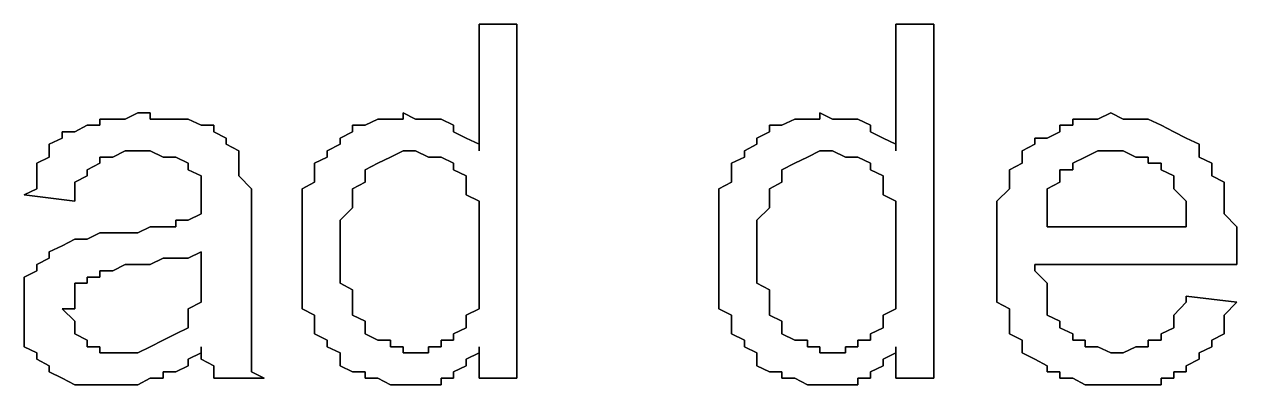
# Model space of a CAD drawing. Header units: metres. Extents: x 2.9 to 42.8, y 1.7 to 28.7.
# Drawn here: x 38.6292 to 38.9678, y 15.404 to 15.5046 of the extents above; entities that cross this region are included whole.
import ezdxf

# ---------------------------------------------------------------- set-up
doc = ezdxf.new("R2010")
doc.units = ezdxf.units.M
doc.layers.add('GRIS', color=8, linetype='Continuous')

msp = doc.modelspace()

# ---------------------------------------------------------------- linework, layer by layer
at = {"layer": 'GRIS', "lineweight": -3}
for points in [[(38.7668, 15.5046), (38.7562, 15.5046), (38.7668, 15.5046)], [(38.7562, 15.5046), (38.7562, 15.4693), (38.7562, 15.5046)], [(38.7668, 15.4058), (38.7668, 15.5046), (38.7668, 15.4058)], [(38.8832, 15.5046), (38.8726, 15.5046), (38.8832, 15.5046)], [(38.8726, 15.5046), (38.8726, 15.4693), (38.8726, 15.5046)], [(38.8832, 15.4058), (38.8832, 15.5046), (38.8832, 15.4058)], [(38.6539, 15.4781), (38.6503, 15.4781), (38.6539, 15.4781)], [(38.6503, 15.4781), (38.6503, 15.4764), (38.6503, 15.4781)], [(38.6574, 15.4781), (38.6539, 15.4781), (38.6574, 15.4781)], [(38.6609, 15.4799), (38.6574, 15.4781), (38.6609, 15.4799)], [(38.6644, 15.4799), (38.6609, 15.4799), (38.6644, 15.4799)], [(38.6644, 15.4781), (38.6644, 15.4799), (38.6644, 15.4781)], [(38.668, 15.4781), (38.6644, 15.4781), (38.668, 15.4781)], [(38.6715, 15.4781), (38.668, 15.4781), (38.6715, 15.4781)], [(38.675, 15.4781), (38.6715, 15.4781), (38.675, 15.4781)], [(38.6786, 15.4764), (38.675, 15.4781), (38.6786, 15.4764)], [(38.7279, 15.4781), (38.7244, 15.4764), (38.7279, 15.4781)], [(38.7315, 15.4781), (38.7279, 15.4781), (38.7315, 15.4781)], [(38.735, 15.4781), (38.7315, 15.4781), (38.735, 15.4781)], [(38.7385, 15.4781), (38.735, 15.4799), (38.7385, 15.4781)], [(38.735, 15.4799), (38.735, 15.4781), (38.735, 15.4799)], [(38.7421, 15.4781), (38.7385, 15.4781), (38.7421, 15.4781)], [(38.7456, 15.4781), (38.7421, 15.4781), (38.7456, 15.4781)], [(38.7491, 15.4764), (38.7456, 15.4781), (38.7491, 15.4764)], [(38.8444, 15.4781), (38.8408, 15.4764), (38.8444, 15.4781)], [(38.8479, 15.4781), (38.8444, 15.4781), (38.8479, 15.4781)], [(38.8514, 15.4781), (38.8479, 15.4781), (38.8514, 15.4781)], [(38.8549, 15.4781), (38.8514, 15.4799), (38.8549, 15.4781)], [(38.8514, 15.4799), (38.8514, 15.4781), (38.8514, 15.4799)], [(38.8585, 15.4781), (38.8549, 15.4781), (38.8585, 15.4781)], [(38.862, 15.4781), (38.8585, 15.4781), (38.862, 15.4781)], [(38.8655, 15.4764), (38.862, 15.4781), (38.8655, 15.4764)], [(38.9255, 15.4781), (38.922, 15.4781), (38.9255, 15.4781)], [(38.922, 15.4781), (38.922, 15.4764), (38.922, 15.4781)], [(38.929, 15.4781), (38.9255, 15.4781), (38.929, 15.4781)], [(38.9326, 15.4799), (38.929, 15.4781), (38.9326, 15.4799)], [(38.9361, 15.4781), (38.9326, 15.4799), (38.9361, 15.4781)], [(38.9396, 15.4781), (38.9361, 15.4781), (38.9396, 15.4781)], [(38.9431, 15.4781), (38.9396, 15.4781), (38.9431, 15.4781)], [(38.9467, 15.4764), (38.9431, 15.4781), (38.9467, 15.4764)], [(38.6433, 15.4746), (38.6398, 15.4746), (38.6433, 15.4746)], [(38.6398, 15.4746), (38.6398, 15.4728), (38.6398, 15.4746)], [(38.6468, 15.4764), (38.6433, 15.4746), (38.6468, 15.4764)], [(38.6503, 15.4764), (38.6468, 15.4764), (38.6503, 15.4764)], [(38.6821, 15.4764), (38.6786, 15.4764), (38.6821, 15.4764)], [(38.6821, 15.4746), (38.6821, 15.4764), (38.6821, 15.4746)], [(38.6856, 15.4728), (38.6821, 15.4746), (38.6856, 15.4728)], [(38.7209, 15.4746), (38.7174, 15.4728), (38.7209, 15.4746)], [(38.7244, 15.4764), (38.7209, 15.4764), (38.7244, 15.4764)], [(38.7209, 15.4764), (38.7209, 15.4746), (38.7209, 15.4764)], [(38.7491, 15.4746), (38.7491, 15.4764), (38.7491, 15.4746)], [(38.7526, 15.4728), (38.7491, 15.4746), (38.7526, 15.4728)], [(38.8373, 15.4746), (38.8338, 15.4728), (38.8373, 15.4746)], [(38.8408, 15.4764), (38.8373, 15.4764), (38.8408, 15.4764)], [(38.8373, 15.4764), (38.8373, 15.4746), (38.8373, 15.4764)], [(38.8655, 15.4746), (38.8655, 15.4764), (38.8655, 15.4746)], [(38.8691, 15.4728), (38.8655, 15.4746), (38.8691, 15.4728)], [(38.9184, 15.4746), (38.9149, 15.4728), (38.9184, 15.4746)], [(38.922, 15.4764), (38.9184, 15.4764), (38.922, 15.4764)], [(38.9184, 15.4764), (38.9184, 15.4746), (38.9184, 15.4764)], [(38.9502, 15.4746), (38.9467, 15.4764), (38.9502, 15.4746)], [(38.9537, 15.4728), (38.9502, 15.4746), (38.9537, 15.4728)], [(38.6398, 15.4728), (38.6362, 15.4711), (38.6398, 15.4728)], [(38.6362, 15.4711), (38.6362, 15.4693), (38.6362, 15.4711)], [(38.6856, 15.4711), (38.6856, 15.4728), (38.6856, 15.4711)], [(38.6891, 15.4693), (38.6856, 15.4711), (38.6891, 15.4693)], [(38.7174, 15.4711), (38.7138, 15.4693), (38.7174, 15.4711)], [(38.7174, 15.4728), (38.7174, 15.4711), (38.7174, 15.4728)], [(38.7562, 15.4711), (38.7526, 15.4728), (38.7562, 15.4711)], [(38.7562, 15.4693), (38.7562, 15.4711), (38.7562, 15.4693)], [(38.8338, 15.4711), (38.8303, 15.4693), (38.8338, 15.4711)], [(38.8338, 15.4728), (38.8338, 15.4711), (38.8338, 15.4728)], [(38.8726, 15.4711), (38.8691, 15.4728), (38.8726, 15.4711)], [(38.8726, 15.4693), (38.8726, 15.4711), (38.8726, 15.4693)], [(38.9114, 15.4711), (38.9079, 15.4693), (38.9114, 15.4711)], [(38.9149, 15.4728), (38.9114, 15.4728), (38.9149, 15.4728)], [(38.9114, 15.4728), (38.9114, 15.4711), (38.9114, 15.4728)], [(38.9573, 15.4711), (38.9537, 15.4728), (38.9573, 15.4711)], [(38.9573, 15.4693), (38.9573, 15.4711), (38.9573, 15.4693)], [(38.6362, 15.4675), (38.6327, 15.4658), (38.6362, 15.4675)], [(38.6362, 15.4693), (38.6362, 15.4675), (38.6362, 15.4693)], [(38.6503, 15.4658), (38.6503, 15.4675), (38.6503, 15.4658)], [(38.6503, 15.4675), (38.6539, 15.4675), (38.6503, 15.4675)], [(38.6539, 15.4675), (38.6574, 15.4693), (38.6539, 15.4675)], [(38.6574, 15.4693), (38.6609, 15.4693), (38.6574, 15.4693)], [(38.6609, 15.4693), (38.6644, 15.4693), (38.6609, 15.4693)], [(38.6644, 15.4693), (38.668, 15.4675), (38.6644, 15.4693)], [(38.668, 15.4675), (38.6715, 15.4675), (38.668, 15.4675)], [(38.6715, 15.4675), (38.675, 15.4658), (38.6715, 15.4675)], [(38.6891, 15.4675), (38.6891, 15.4693), (38.6891, 15.4675)], [(38.6891, 15.4658), (38.6891, 15.4675), (38.6891, 15.4658)], [(38.7138, 15.4675), (38.7103, 15.4658), (38.7138, 15.4675)], [(38.7138, 15.4693), (38.7138, 15.4675), (38.7138, 15.4693)], [(38.7279, 15.4658), (38.7315, 15.4675), (38.7279, 15.4658)], [(38.7315, 15.4675), (38.735, 15.4693), (38.7315, 15.4675)], [(38.735, 15.4693), (38.7385, 15.4693), (38.735, 15.4693)], [(38.7385, 15.4693), (38.7421, 15.4675), (38.7385, 15.4693)], [(38.7421, 15.4675), (38.7456, 15.4675), (38.7421, 15.4675)], [(38.7456, 15.4675), (38.7491, 15.4658), (38.7456, 15.4675)], [(38.8303, 15.4675), (38.8267, 15.4658), (38.8303, 15.4675)], [(38.8303, 15.4693), (38.8303, 15.4675), (38.8303, 15.4693)], [(38.8444, 15.4658), (38.8479, 15.4675), (38.8444, 15.4658)], [(38.8479, 15.4675), (38.8514, 15.4693), (38.8479, 15.4675)], [(38.8514, 15.4693), (38.8549, 15.4693), (38.8514, 15.4693)], [(38.8549, 15.4693), (38.8585, 15.4675), (38.8549, 15.4693)], [(38.8585, 15.4675), (38.862, 15.4675), (38.8585, 15.4675)], [(38.862, 15.4675), (38.8655, 15.4658), (38.862, 15.4675)], [(38.9079, 15.4693), (38.9079, 15.4675), (38.9079, 15.4693)], [(38.9079, 15.4675), (38.9079, 15.4658), (38.9079, 15.4675)], [(38.922, 15.4658), (38.9255, 15.4675), (38.922, 15.4658)], [(38.9255, 15.4675), (38.929, 15.4693), (38.9255, 15.4675)], [(38.929, 15.4693), (38.9326, 15.4693), (38.929, 15.4693)], [(38.9326, 15.4693), (38.9361, 15.4693), (38.9326, 15.4693)], [(38.9361, 15.4693), (38.9396, 15.4675), (38.9361, 15.4693)], [(38.9396, 15.4675), (38.9431, 15.4675), (38.9396, 15.4675)], [(38.9431, 15.4675), (38.9431, 15.4658), (38.9431, 15.4675)], [(38.9573, 15.4675), (38.9573, 15.4693), (38.9573, 15.4675)], [(38.9608, 15.4658), (38.9573, 15.4675), (38.9608, 15.4658)], [(38.6327, 15.4658), (38.6327, 15.464), (38.6327, 15.4658)], [(38.6327, 15.464), (38.6327, 15.4623), (38.6327, 15.464)], [(38.6468, 15.464), (38.6503, 15.4658), (38.6468, 15.464)], [(38.6468, 15.4623), (38.6468, 15.464), (38.6468, 15.4623)], [(38.675, 15.4658), (38.675, 15.464), (38.675, 15.4658)], [(38.675, 15.464), (38.6786, 15.4623), (38.675, 15.464)], [(38.6891, 15.4623), (38.6891, 15.4658), (38.6891, 15.4623)], [(38.7103, 15.4658), (38.7103, 15.464), (38.7103, 15.4658)], [(38.7103, 15.464), (38.7103, 15.4605), (38.7103, 15.464)], [(38.7244, 15.464), (38.7279, 15.4658), (38.7244, 15.464)], [(38.7244, 15.4623), (38.7244, 15.464), (38.7244, 15.4623)], [(38.7491, 15.4658), (38.7491, 15.464), (38.7491, 15.4658)], [(38.7491, 15.464), (38.7526, 15.4623), (38.7491, 15.464)], [(38.8267, 15.4658), (38.8267, 15.464), (38.8267, 15.4658)], [(38.8267, 15.464), (38.8267, 15.4605), (38.8267, 15.464)], [(38.8408, 15.464), (38.8444, 15.4658), (38.8408, 15.464)], [(38.8408, 15.4623), (38.8408, 15.464), (38.8408, 15.4623)], [(38.8655, 15.4658), (38.8655, 15.464), (38.8655, 15.4658)], [(38.8655, 15.464), (38.8691, 15.4623), (38.8655, 15.464)], [(38.9079, 15.4658), (38.9043, 15.464), (38.9079, 15.4658)], [(38.9043, 15.464), (38.9043, 15.4623), (38.9043, 15.464)], [(38.9184, 15.4623), (38.9184, 15.464), (38.9184, 15.4623)], [(38.9184, 15.464), (38.922, 15.464), (38.9184, 15.464)], [(38.922, 15.464), (38.922, 15.4658), (38.922, 15.464)], [(38.9431, 15.4658), (38.9467, 15.4658), (38.9431, 15.4658)], [(38.9467, 15.4658), (38.9467, 15.464), (38.9467, 15.4658)], [(38.9467, 15.464), (38.9502, 15.4623), (38.9467, 15.464)], [(38.9608, 15.464), (38.9608, 15.4658), (38.9608, 15.464)], [(38.9608, 15.4623), (38.9608, 15.464), (38.9608, 15.4623)], [(38.6327, 15.4623), (38.6327, 15.4587), (38.6327, 15.4623)], [(38.6433, 15.4605), (38.6468, 15.4623), (38.6433, 15.4605)], [(38.6433, 15.4587), (38.6433, 15.4605), (38.6433, 15.4587)], [(38.6786, 15.4623), (38.6786, 15.4587), (38.6786, 15.4623)], [(38.6927, 15.4587), (38.6891, 15.4623), (38.6927, 15.4587)], [(38.7103, 15.4605), (38.7068, 15.4587), (38.7103, 15.4605)], [(38.7209, 15.4587), (38.7244, 15.4605), (38.7209, 15.4587)], [(38.7244, 15.4605), (38.7244, 15.4623), (38.7244, 15.4605)], [(38.7526, 15.4623), (38.7526, 15.4605), (38.7526, 15.4623)], [(38.7526, 15.4605), (38.7526, 15.4587), (38.7526, 15.4605)], [(38.8267, 15.4605), (38.8232, 15.4587), (38.8267, 15.4605)], [(38.8373, 15.4587), (38.8408, 15.4605), (38.8373, 15.4587)], [(38.8408, 15.4605), (38.8408, 15.4623), (38.8408, 15.4605)], [(38.8691, 15.4623), (38.8691, 15.4605), (38.8691, 15.4623)], [(38.8691, 15.4605), (38.8691, 15.4587), (38.8691, 15.4605)], [(38.9043, 15.4623), (38.9043, 15.4605), (38.9043, 15.4623)], [(38.9043, 15.4605), (38.9043, 15.4587), (38.9043, 15.4605)], [(38.9149, 15.4587), (38.9184, 15.4605), (38.9149, 15.4587)], [(38.9184, 15.4605), (38.9184, 15.4623), (38.9184, 15.4605)], [(38.9502, 15.4623), (38.9502, 15.4605), (38.9502, 15.4623)], [(38.9502, 15.4605), (38.9502, 15.4587), (38.9502, 15.4605)], [(38.9643, 15.4605), (38.9608, 15.4623), (38.9643, 15.4605)], [(38.9643, 15.4587), (38.9643, 15.4605), (38.9643, 15.4587)], [(38.6327, 15.4587), (38.6292, 15.457), (38.6327, 15.4587)], [(38.6433, 15.4552), (38.6433, 15.4587), (38.6433, 15.4552)], [(38.6786, 15.4587), (38.6786, 15.457), (38.6786, 15.4587)], [(38.6927, 15.457), (38.6927, 15.4587), (38.6927, 15.457)], [(38.7068, 15.4587), (38.7068, 15.4552), (38.7068, 15.4587)], [(38.7209, 15.457), (38.7209, 15.4587), (38.7209, 15.457)], [(38.7526, 15.4587), (38.7526, 15.457), (38.7526, 15.4587)], [(38.8232, 15.4587), (38.8232, 15.4552), (38.8232, 15.4587)], [(38.8373, 15.457), (38.8373, 15.4587), (38.8373, 15.457)], [(38.8691, 15.4587), (38.8691, 15.457), (38.8691, 15.4587)], [(38.9043, 15.4587), (38.9008, 15.4552), (38.9043, 15.4587)], [(38.9149, 15.4552), (38.9149, 15.4587), (38.9149, 15.4552)], [(38.9502, 15.4587), (38.9537, 15.4552), (38.9502, 15.4587)], [(38.9643, 15.4552), (38.9643, 15.4587), (38.9643, 15.4552)], [(38.6292, 15.457), (38.6433, 15.4552), (38.6292, 15.457)], [(38.6786, 15.457), (38.6786, 15.4534), (38.6786, 15.457)], [(38.6927, 15.4534), (38.6927, 15.457), (38.6927, 15.4534)], [(38.7068, 15.4552), (38.7068, 15.4534), (38.7068, 15.4552)], [(38.7209, 15.4552), (38.7209, 15.457), (38.7209, 15.4552)], [(38.7209, 15.4534), (38.7209, 15.4552), (38.7209, 15.4534)], [(38.7526, 15.457), (38.7562, 15.4552), (38.7526, 15.457)], [(38.7562, 15.4552), (38.7562, 15.4534), (38.7562, 15.4552)], [(38.8232, 15.4552), (38.8232, 15.4534), (38.8232, 15.4552)], [(38.8373, 15.4552), (38.8373, 15.457), (38.8373, 15.4552)], [(38.8373, 15.4534), (38.8373, 15.4552), (38.8373, 15.4534)], [(38.8691, 15.457), (38.8726, 15.4552), (38.8691, 15.457)], [(38.8726, 15.4552), (38.8726, 15.4534), (38.8726, 15.4552)], [(38.9008, 15.4552), (38.9008, 15.4534), (38.9008, 15.4552)], [(38.9149, 15.4534), (38.9149, 15.4552), (38.9149, 15.4534)], [(38.9537, 15.4552), (38.9537, 15.4534), (38.9537, 15.4552)], [(38.9643, 15.4534), (38.9643, 15.4552), (38.9643, 15.4534)], [(38.6786, 15.4517), (38.675, 15.4499), (38.6786, 15.4517)], [(38.6786, 15.4534), (38.6786, 15.4517), (38.6786, 15.4534)], [(38.6927, 15.4517), (38.6927, 15.4534), (38.6927, 15.4517)], [(38.6927, 15.4358), (38.6927, 15.4517), (38.6927, 15.4358)], [(38.7068, 15.4534), (38.7068, 15.4517), (38.7068, 15.4534)], [(38.7068, 15.4517), (38.7068, 15.4481), (38.7068, 15.4517)], [(38.7174, 15.4499), (38.7209, 15.4534), (38.7174, 15.4499)], [(38.7562, 15.4534), (38.7562, 15.4517), (38.7562, 15.4534)], [(38.7562, 15.4517), (38.7562, 15.4481), (38.7562, 15.4517)], [(38.8232, 15.4534), (38.8232, 15.4517), (38.8232, 15.4534)], [(38.8232, 15.4517), (38.8232, 15.4481), (38.8232, 15.4517)], [(38.8338, 15.4499), (38.8373, 15.4534), (38.8338, 15.4499)], [(38.8726, 15.4534), (38.8726, 15.4517), (38.8726, 15.4534)], [(38.8726, 15.4517), (38.8726, 15.4481), (38.8726, 15.4517)], [(38.9008, 15.4534), (38.9008, 15.4517), (38.9008, 15.4534)], [(38.9008, 15.4517), (38.9008, 15.4481), (38.9008, 15.4517)], [(38.9149, 15.4517), (38.9149, 15.4534), (38.9149, 15.4517)], [(38.9149, 15.4481), (38.9149, 15.4517), (38.9149, 15.4481)], [(38.9537, 15.4534), (38.9537, 15.4517), (38.9537, 15.4534)], [(38.9537, 15.4517), (38.9537, 15.4481), (38.9537, 15.4517)], [(38.9643, 15.4517), (38.9643, 15.4534), (38.9643, 15.4517)], [(38.9678, 15.4481), (38.9643, 15.4517), (38.9678, 15.4481)], [(38.6644, 15.4481), (38.6609, 15.4464), (38.6644, 15.4481)], [(38.668, 15.4481), (38.6644, 15.4481), (38.668, 15.4481)], [(38.6715, 15.4481), (38.668, 15.4481), (38.6715, 15.4481)], [(38.675, 15.4499), (38.6715, 15.4499), (38.675, 15.4499)], [(38.6715, 15.4499), (38.6715, 15.4481), (38.6715, 15.4499)], [(38.7068, 15.4481), (38.7068, 15.4464), (38.7068, 15.4481)], [(38.7174, 15.4481), (38.7174, 15.4499), (38.7174, 15.4481)], [(38.7174, 15.4446), (38.7174, 15.4481), (38.7174, 15.4446)], [(38.7562, 15.4481), (38.7562, 15.4464), (38.7562, 15.4481)], [(38.8232, 15.4481), (38.8232, 15.4464), (38.8232, 15.4481)], [(38.8338, 15.4481), (38.8338, 15.4499), (38.8338, 15.4481)], [(38.8338, 15.4446), (38.8338, 15.4481), (38.8338, 15.4446)], [(38.8726, 15.4481), (38.8726, 15.4464), (38.8726, 15.4481)], [(38.9008, 15.4481), (38.9008, 15.4464), (38.9008, 15.4481)], [(38.9537, 15.4481), (38.9149, 15.4481), (38.9537, 15.4481)], [(38.9678, 15.4464), (38.9678, 15.4481), (38.9678, 15.4464)], [(38.6433, 15.4446), (38.6398, 15.4428), (38.6433, 15.4446)], [(38.6468, 15.4446), (38.6433, 15.4446), (38.6468, 15.4446)], [(38.6503, 15.4464), (38.6468, 15.4446), (38.6503, 15.4464)], [(38.6539, 15.4464), (38.6503, 15.4464), (38.6539, 15.4464)], [(38.6574, 15.4464), (38.6539, 15.4464), (38.6574, 15.4464)], [(38.6609, 15.4464), (38.6574, 15.4464), (38.6609, 15.4464)], [(38.7068, 15.4464), (38.7068, 15.4446), (38.7068, 15.4464)], [(38.7068, 15.4446), (38.7068, 15.4411), (38.7068, 15.4446)], [(38.7174, 15.4428), (38.7174, 15.4446), (38.7174, 15.4428)], [(38.7562, 15.4464), (38.7562, 15.4428), (38.7562, 15.4464)], [(38.8232, 15.4464), (38.8232, 15.4446), (38.8232, 15.4464)], [(38.8232, 15.4446), (38.8232, 15.4411), (38.8232, 15.4446)], [(38.8338, 15.4428), (38.8338, 15.4446), (38.8338, 15.4428)], [(38.8726, 15.4464), (38.8726, 15.4428), (38.8726, 15.4464)], [(38.9008, 15.4464), (38.9008, 15.4428), (38.9008, 15.4464)], [(38.9678, 15.4428), (38.9678, 15.4464), (38.9678, 15.4428)], [(38.6398, 15.4428), (38.6362, 15.4411), (38.6398, 15.4428)], [(38.6362, 15.4411), (38.6362, 15.4393), (38.6362, 15.4411)], [(38.675, 15.4393), (38.6786, 15.4411), (38.675, 15.4393)], [(38.6786, 15.4411), (38.6786, 15.4376), (38.6786, 15.4411)], [(38.7068, 15.4411), (38.7068, 15.4393), (38.7068, 15.4411)], [(38.7174, 15.4411), (38.7174, 15.4428), (38.7174, 15.4411)], [(38.7174, 15.4376), (38.7174, 15.4411), (38.7174, 15.4376)], [(38.7562, 15.4428), (38.7562, 15.4393), (38.7562, 15.4428)], [(38.8232, 15.4411), (38.8232, 15.4393), (38.8232, 15.4411)], [(38.8338, 15.4411), (38.8338, 15.4428), (38.8338, 15.4411)], [(38.8338, 15.4376), (38.8338, 15.4411), (38.8338, 15.4376)], [(38.8726, 15.4428), (38.8726, 15.4393), (38.8726, 15.4428)], [(38.9008, 15.4428), (38.9008, 15.4411), (38.9008, 15.4428)], [(38.9008, 15.4411), (38.9008, 15.4393), (38.9008, 15.4411)], [(38.9678, 15.4411), (38.9678, 15.4428), (38.9678, 15.4411)], [(38.9678, 15.4393), (38.9678, 15.4411), (38.9678, 15.4393)], [(38.6362, 15.4393), (38.6327, 15.4376), (38.6362, 15.4393)], [(38.6327, 15.4376), (38.6327, 15.4358), (38.6327, 15.4376)], [(38.6539, 15.4358), (38.6574, 15.4376), (38.6539, 15.4358)], [(38.6574, 15.4376), (38.6609, 15.4376), (38.6574, 15.4376)], [(38.6609, 15.4376), (38.6644, 15.4376), (38.6609, 15.4376)], [(38.6644, 15.4376), (38.668, 15.4393), (38.6644, 15.4376)], [(38.668, 15.4393), (38.6715, 15.4393), (38.668, 15.4393)], [(38.6715, 15.4393), (38.675, 15.4393), (38.6715, 15.4393)], [(38.6786, 15.4376), (38.6786, 15.4358), (38.6786, 15.4376)], [(38.7068, 15.4393), (38.7068, 15.4376), (38.7068, 15.4393)], [(38.7068, 15.4376), (38.7068, 15.4358), (38.7068, 15.4376)], [(38.7174, 15.4358), (38.7174, 15.4376), (38.7174, 15.4358)], [(38.7562, 15.4393), (38.7562, 15.4376), (38.7562, 15.4393)], [(38.7562, 15.4376), (38.7562, 15.434), (38.7562, 15.4376)], [(38.8232, 15.4393), (38.8232, 15.4376), (38.8232, 15.4393)], [(38.8232, 15.4376), (38.8232, 15.4358), (38.8232, 15.4376)], [(38.8338, 15.4358), (38.8338, 15.4376), (38.8338, 15.4358)], [(38.8726, 15.4393), (38.8726, 15.4376), (38.8726, 15.4393)], [(38.8726, 15.4376), (38.8726, 15.434), (38.8726, 15.4376)], [(38.9008, 15.4393), (38.9008, 15.4358), (38.9008, 15.4393)], [(38.9114, 15.4358), (38.9114, 15.4376), (38.9114, 15.4358)], [(38.9114, 15.4376), (38.9678, 15.4376), (38.9114, 15.4376)], [(38.9678, 15.4376), (38.9678, 15.4393), (38.9678, 15.4376)], [(38.6327, 15.4358), (38.6292, 15.434), (38.6327, 15.4358)], [(38.6292, 15.434), (38.6292, 15.4305), (38.6292, 15.434)], [(38.6468, 15.4323), (38.6468, 15.434), (38.6468, 15.4323)], [(38.6468, 15.434), (38.6503, 15.434), (38.6468, 15.434)], [(38.6503, 15.434), (38.6503, 15.4358), (38.6503, 15.434)], [(38.6503, 15.4358), (38.6539, 15.4358), (38.6503, 15.4358)], [(38.6786, 15.4358), (38.6786, 15.434), (38.6786, 15.4358)], [(38.6786, 15.434), (38.6786, 15.4305), (38.6786, 15.434)], [(38.6927, 15.4323), (38.6927, 15.4358), (38.6927, 15.4323)], [(38.7068, 15.4358), (38.7068, 15.4323), (38.7068, 15.4358)], [(38.7174, 15.4323), (38.7174, 15.4358), (38.7174, 15.4323)], [(38.7562, 15.434), (38.7562, 15.4323), (38.7562, 15.434)], [(38.8232, 15.4358), (38.8232, 15.4323), (38.8232, 15.4358)], [(38.8338, 15.4323), (38.8338, 15.4358), (38.8338, 15.4323)], [(38.8726, 15.434), (38.8726, 15.4323), (38.8726, 15.434)], [(38.9008, 15.4358), (38.9008, 15.434), (38.9008, 15.4358)], [(38.9008, 15.434), (38.9008, 15.4305), (38.9008, 15.434)], [(38.9149, 15.4323), (38.9114, 15.4358), (38.9149, 15.4323)], [(38.6292, 15.4305), (38.6292, 15.4287), (38.6292, 15.4305)], [(38.6433, 15.4305), (38.6433, 15.4323), (38.6433, 15.4305)], [(38.6433, 15.4323), (38.6468, 15.4323), (38.6433, 15.4323)], [(38.6433, 15.4287), (38.6433, 15.4305), (38.6433, 15.4287)], [(38.6786, 15.4305), (38.6786, 15.4287), (38.6786, 15.4305)], [(38.6927, 15.4287), (38.6927, 15.4323), (38.6927, 15.4287)], [(38.7068, 15.4323), (38.7068, 15.4305), (38.7068, 15.4323)], [(38.7068, 15.4305), (38.7068, 15.4287), (38.7068, 15.4305)], [(38.7209, 15.4305), (38.7174, 15.4323), (38.7209, 15.4305)], [(38.7209, 15.4287), (38.7209, 15.4305), (38.7209, 15.4287)], [(38.7562, 15.4323), (38.7562, 15.4287), (38.7562, 15.4323)], [(38.8232, 15.4323), (38.8232, 15.4305), (38.8232, 15.4323)], [(38.8232, 15.4305), (38.8232, 15.4287), (38.8232, 15.4305)], [(38.8373, 15.4305), (38.8338, 15.4323), (38.8373, 15.4305)], [(38.8373, 15.4287), (38.8373, 15.4305), (38.8373, 15.4287)], [(38.8726, 15.4323), (38.8726, 15.4287), (38.8726, 15.4323)], [(38.9008, 15.4305), (38.9008, 15.4287), (38.9008, 15.4305)], [(38.9149, 15.4305), (38.9149, 15.4323), (38.9149, 15.4305)], [(38.9149, 15.4287), (38.9149, 15.4305), (38.9149, 15.4287)], [(38.6292, 15.4287), (38.6292, 15.427), (38.6292, 15.4287)], [(38.6292, 15.427), (38.6292, 15.4234), (38.6292, 15.427)], [(38.6433, 15.4252), (38.6433, 15.4287), (38.6433, 15.4252)], [(38.6786, 15.427), (38.675, 15.4252), (38.6786, 15.427)], [(38.6786, 15.4287), (38.6786, 15.427), (38.6786, 15.4287)], [(38.6927, 15.4252), (38.6927, 15.4287), (38.6927, 15.4252)], [(38.7068, 15.4287), (38.7068, 15.4252), (38.7068, 15.4287)], [(38.7209, 15.427), (38.7209, 15.4287), (38.7209, 15.427)], [(38.7209, 15.4234), (38.7209, 15.427), (38.7209, 15.4234)], [(38.7562, 15.4287), (38.7562, 15.427), (38.7562, 15.4287)], [(38.7562, 15.427), (38.7562, 15.4252), (38.7562, 15.427)], [(38.8232, 15.4287), (38.8232, 15.4252), (38.8232, 15.4287)], [(38.8373, 15.427), (38.8373, 15.4287), (38.8373, 15.427)], [(38.8373, 15.4234), (38.8373, 15.427), (38.8373, 15.4234)], [(38.8726, 15.4287), (38.8726, 15.427), (38.8726, 15.4287)], [(38.8726, 15.427), (38.8726, 15.4252), (38.8726, 15.427)], [(38.9008, 15.4287), (38.9008, 15.427), (38.9008, 15.4287)], [(38.9008, 15.427), (38.9043, 15.4252), (38.9008, 15.427)], [(38.9149, 15.4252), (38.9149, 15.4287), (38.9149, 15.4252)], [(38.9537, 15.427), (38.9502, 15.4234), (38.9537, 15.427)], [(38.9537, 15.4287), (38.9537, 15.427), (38.9537, 15.4287)], [(38.9678, 15.427), (38.9537, 15.4287), (38.9678, 15.427)], [(38.9643, 15.4234), (38.9678, 15.427), (38.9643, 15.4234)], [(38.6292, 15.4234), (38.6292, 15.4217), (38.6292, 15.4234)], [(38.6433, 15.4217), (38.6398, 15.4252), (38.6433, 15.4217)], [(38.6398, 15.4252), (38.6433, 15.4252), (38.6398, 15.4252)], [(38.675, 15.4252), (38.675, 15.4234), (38.675, 15.4252)], [(38.675, 15.4234), (38.675, 15.4199), (38.675, 15.4234)], [(38.6927, 15.4234), (38.6927, 15.4252), (38.6927, 15.4234)], [(38.6927, 15.4199), (38.6927, 15.4234), (38.6927, 15.4199)], [(38.7068, 15.4252), (38.7103, 15.4234), (38.7068, 15.4252)], [(38.7103, 15.4234), (38.7103, 15.4217), (38.7103, 15.4234)], [(38.7244, 15.4217), (38.7209, 15.4234), (38.7244, 15.4217)], [(38.7562, 15.4252), (38.7526, 15.4234), (38.7562, 15.4252)], [(38.7526, 15.4234), (38.7526, 15.4217), (38.7526, 15.4234)], [(38.8232, 15.4252), (38.8267, 15.4234), (38.8232, 15.4252)], [(38.8267, 15.4234), (38.8267, 15.4217), (38.8267, 15.4234)], [(38.8408, 15.4217), (38.8373, 15.4234), (38.8408, 15.4217)], [(38.8726, 15.4252), (38.8691, 15.4234), (38.8726, 15.4252)], [(38.8691, 15.4234), (38.8691, 15.4217), (38.8691, 15.4234)], [(38.9043, 15.4252), (38.9043, 15.4217), (38.9043, 15.4252)], [(38.9149, 15.4234), (38.9149, 15.4252), (38.9149, 15.4234)], [(38.9184, 15.4217), (38.9149, 15.4234), (38.9184, 15.4217)], [(38.9502, 15.4234), (38.9502, 15.4217), (38.9502, 15.4234)], [(38.9643, 15.4217), (38.9643, 15.4234), (38.9643, 15.4217)], [(38.6292, 15.4217), (38.6292, 15.4199), (38.6292, 15.4217)], [(38.6292, 15.4199), (38.6292, 15.4164), (38.6292, 15.4199)], [(38.6433, 15.4199), (38.6433, 15.4217), (38.6433, 15.4199)], [(38.6433, 15.4182), (38.6433, 15.4199), (38.6433, 15.4182)], [(38.675, 15.4199), (38.6715, 15.4182), (38.675, 15.4199)], [(38.6927, 15.4182), (38.6927, 15.4199), (38.6927, 15.4182)], [(38.7103, 15.4217), (38.7103, 15.4199), (38.7103, 15.4217)], [(38.7103, 15.4199), (38.7103, 15.4182), (38.7103, 15.4199)], [(38.7244, 15.4199), (38.7244, 15.4217), (38.7244, 15.4199)], [(38.7244, 15.4182), (38.7244, 15.4199), (38.7244, 15.4182)], [(38.7526, 15.4199), (38.7491, 15.4182), (38.7526, 15.4199)], [(38.7526, 15.4217), (38.7526, 15.4199), (38.7526, 15.4217)], [(38.8267, 15.4217), (38.8267, 15.4199), (38.8267, 15.4217)], [(38.8267, 15.4199), (38.8267, 15.4182), (38.8267, 15.4199)], [(38.8408, 15.4199), (38.8408, 15.4217), (38.8408, 15.4199)], [(38.8408, 15.4182), (38.8408, 15.4199), (38.8408, 15.4182)], [(38.8691, 15.4199), (38.8655, 15.4182), (38.8691, 15.4199)], [(38.8691, 15.4217), (38.8691, 15.4199), (38.8691, 15.4217)], [(38.9043, 15.4217), (38.9043, 15.4199), (38.9043, 15.4217)], [(38.9043, 15.4199), (38.9043, 15.4182), (38.9043, 15.4199)], [(38.9184, 15.4199), (38.9184, 15.4217), (38.9184, 15.4199)], [(38.922, 15.4182), (38.9184, 15.4199), (38.922, 15.4182)], [(38.9502, 15.4199), (38.9467, 15.4182), (38.9502, 15.4199)], [(38.9502, 15.4217), (38.9502, 15.4199), (38.9502, 15.4217)], [(38.9643, 15.4199), (38.9643, 15.4217), (38.9643, 15.4199)], [(38.9643, 15.4182), (38.9643, 15.4199), (38.9643, 15.4182)], [(38.6468, 15.4164), (38.6433, 15.4182), (38.6468, 15.4164)], [(38.6715, 15.4182), (38.668, 15.4164), (38.6715, 15.4182)], [(38.6927, 15.4164), (38.6927, 15.4182), (38.6927, 15.4164)], [(38.7103, 15.4182), (38.7138, 15.4164), (38.7103, 15.4182)], [(38.7279, 15.4164), (38.7244, 15.4182), (38.7279, 15.4164)], [(38.7491, 15.4182), (38.7491, 15.4164), (38.7491, 15.4182)], [(38.8267, 15.4182), (38.8303, 15.4164), (38.8267, 15.4182)], [(38.8444, 15.4164), (38.8408, 15.4182), (38.8444, 15.4164)], [(38.8655, 15.4182), (38.8655, 15.4164), (38.8655, 15.4182)], [(38.9043, 15.4182), (38.9079, 15.4164), (38.9043, 15.4182)], [(38.922, 15.4164), (38.922, 15.4182), (38.922, 15.4164)], [(38.9467, 15.4182), (38.9467, 15.4164), (38.9467, 15.4182)], [(38.9608, 15.4164), (38.9643, 15.4182), (38.9608, 15.4164)], [(38.6292, 15.4164), (38.6292, 15.4146), (38.6292, 15.4164)], [(38.6292, 15.4146), (38.6327, 15.4129), (38.6292, 15.4146)], [(38.6468, 15.4146), (38.6468, 15.4164), (38.6468, 15.4146)], [(38.6503, 15.4146), (38.6468, 15.4146), (38.6503, 15.4146)], [(38.6503, 15.4129), (38.6503, 15.4146), (38.6503, 15.4129)], [(38.6644, 15.4146), (38.6609, 15.4129), (38.6644, 15.4146)], [(38.668, 15.4164), (38.6644, 15.4146), (38.668, 15.4164)], [(38.6786, 15.4146), (38.6786, 15.4111), (38.6786, 15.4146)], [(38.6786, 15.4129), (38.6786, 15.4146), (38.6786, 15.4129)], [(38.6927, 15.4146), (38.6927, 15.4164), (38.6927, 15.4146)], [(38.6927, 15.4111), (38.6927, 15.4146), (38.6927, 15.4111)], [(38.7138, 15.4164), (38.7138, 15.4146), (38.7138, 15.4164)], [(38.7138, 15.4146), (38.7174, 15.4129), (38.7138, 15.4146)], [(38.7315, 15.4164), (38.7279, 15.4164), (38.7315, 15.4164)], [(38.7315, 15.4146), (38.7315, 15.4164), (38.7315, 15.4146)], [(38.735, 15.4146), (38.7315, 15.4146), (38.735, 15.4146)], [(38.735, 15.4129), (38.735, 15.4146), (38.735, 15.4129)], [(38.7456, 15.4146), (38.7421, 15.4146), (38.7456, 15.4146)], [(38.7421, 15.4146), (38.7421, 15.4129), (38.7421, 15.4146)], [(38.7491, 15.4164), (38.7456, 15.4164), (38.7491, 15.4164)], [(38.7456, 15.4164), (38.7456, 15.4146), (38.7456, 15.4164)], [(38.7562, 15.4129), (38.7562, 15.4146), (38.7562, 15.4129)], [(38.7562, 15.4146), (38.7562, 15.4058), (38.7562, 15.4146)], [(38.8303, 15.4164), (38.8303, 15.4146), (38.8303, 15.4164)], [(38.8303, 15.4146), (38.8338, 15.4129), (38.8303, 15.4146)], [(38.8479, 15.4164), (38.8444, 15.4164), (38.8479, 15.4164)], [(38.8479, 15.4146), (38.8479, 15.4164), (38.8479, 15.4146)], [(38.8514, 15.4146), (38.8479, 15.4146), (38.8514, 15.4146)], [(38.8514, 15.4129), (38.8514, 15.4146), (38.8514, 15.4129)], [(38.862, 15.4146), (38.8585, 15.4146), (38.862, 15.4146)], [(38.8585, 15.4146), (38.8585, 15.4129), (38.8585, 15.4146)], [(38.8655, 15.4164), (38.862, 15.4164), (38.8655, 15.4164)], [(38.862, 15.4164), (38.862, 15.4146), (38.862, 15.4164)], [(38.8726, 15.4129), (38.8726, 15.4146), (38.8726, 15.4129)], [(38.8726, 15.4146), (38.8726, 15.4058), (38.8726, 15.4146)], [(38.9079, 15.4164), (38.9079, 15.4146), (38.9079, 15.4164)], [(38.9079, 15.4146), (38.9079, 15.4129), (38.9079, 15.4146)], [(38.9255, 15.4164), (38.922, 15.4164), (38.9255, 15.4164)], [(38.9255, 15.4146), (38.9255, 15.4164), (38.9255, 15.4146)], [(38.929, 15.4146), (38.9255, 15.4146), (38.929, 15.4146)], [(38.9326, 15.4129), (38.929, 15.4146), (38.9326, 15.4129)], [(38.9396, 15.4146), (38.9361, 15.4129), (38.9396, 15.4146)], [(38.9431, 15.4146), (38.9396, 15.4146), (38.9431, 15.4146)], [(38.9467, 15.4164), (38.9431, 15.4164), (38.9467, 15.4164)], [(38.9431, 15.4164), (38.9431, 15.4146), (38.9431, 15.4164)], [(38.9573, 15.4129), (38.9608, 15.4146), (38.9573, 15.4129)], [(38.9608, 15.4146), (38.9608, 15.4164), (38.9608, 15.4146)], [(38.6327, 15.4129), (38.6327, 15.4111), (38.6327, 15.4129)], [(38.6327, 15.4111), (38.6362, 15.4093), (38.6327, 15.4111)], [(38.6539, 15.4129), (38.6503, 15.4129), (38.6539, 15.4129)], [(38.6574, 15.4129), (38.6539, 15.4129), (38.6574, 15.4129)], [(38.6609, 15.4129), (38.6574, 15.4129), (38.6609, 15.4129)], [(38.675, 15.4111), (38.6786, 15.4129), (38.675, 15.4111)], [(38.675, 15.4093), (38.675, 15.4111), (38.675, 15.4093)], [(38.6786, 15.4111), (38.6821, 15.4093), (38.6786, 15.4111)], [(38.6927, 15.4093), (38.6927, 15.4111), (38.6927, 15.4093)], [(38.7174, 15.4129), (38.7174, 15.4111), (38.7174, 15.4129)], [(38.7174, 15.4111), (38.7174, 15.4093), (38.7174, 15.4111)], [(38.7385, 15.4129), (38.735, 15.4129), (38.7385, 15.4129)], [(38.7421, 15.4129), (38.7385, 15.4129), (38.7421, 15.4129)], [(38.7526, 15.4111), (38.7562, 15.4129), (38.7526, 15.4111)], [(38.7526, 15.4093), (38.7526, 15.4111), (38.7526, 15.4093)], [(38.8338, 15.4129), (38.8338, 15.4111), (38.8338, 15.4129)], [(38.8338, 15.4111), (38.8338, 15.4093), (38.8338, 15.4111)], [(38.8549, 15.4129), (38.8514, 15.4129), (38.8549, 15.4129)], [(38.8585, 15.4129), (38.8549, 15.4129), (38.8585, 15.4129)], [(38.8691, 15.4111), (38.8726, 15.4129), (38.8691, 15.4111)], [(38.8691, 15.4093), (38.8691, 15.4111), (38.8691, 15.4093)], [(38.9079, 15.4129), (38.9114, 15.4111), (38.9079, 15.4129)], [(38.9114, 15.4111), (38.9149, 15.4093), (38.9114, 15.4111)], [(38.9361, 15.4129), (38.9326, 15.4129), (38.9361, 15.4129)], [(38.9537, 15.4093), (38.9573, 15.4111), (38.9537, 15.4093)], [(38.9573, 15.4111), (38.9573, 15.4129), (38.9573, 15.4111)], [(38.6362, 15.4093), (38.6362, 15.4076), (38.6362, 15.4093)], [(38.6362, 15.4076), (38.6398, 15.4058), (38.6362, 15.4076)], [(38.668, 15.4058), (38.668, 15.4076), (38.668, 15.4058)], [(38.668, 15.4076), (38.6715, 15.4076), (38.668, 15.4076)], [(38.6715, 15.4076), (38.675, 15.4093), (38.6715, 15.4076)], [(38.6821, 15.4093), (38.6821, 15.4076), (38.6821, 15.4093)], [(38.6821, 15.4076), (38.6821, 15.4058), (38.6821, 15.4076)], [(38.6927, 15.4076), (38.6927, 15.4093), (38.6927, 15.4076)], [(38.6962, 15.4058), (38.6927, 15.4076), (38.6962, 15.4058)], [(38.7174, 15.4093), (38.7209, 15.4076), (38.7174, 15.4093)], [(38.7209, 15.4076), (38.7244, 15.4076), (38.7209, 15.4076)], [(38.7244, 15.4076), (38.7244, 15.4058), (38.7244, 15.4076)], [(38.7491, 15.4076), (38.7526, 15.4093), (38.7491, 15.4076)], [(38.7491, 15.4058), (38.7491, 15.4076), (38.7491, 15.4058)], [(38.8338, 15.4093), (38.8373, 15.4076), (38.8338, 15.4093)], [(38.8373, 15.4076), (38.8408, 15.4076), (38.8373, 15.4076)], [(38.8408, 15.4076), (38.8408, 15.4058), (38.8408, 15.4076)], [(38.8655, 15.4076), (38.8691, 15.4093), (38.8655, 15.4076)], [(38.8655, 15.4058), (38.8655, 15.4076), (38.8655, 15.4058)], [(38.9149, 15.4093), (38.9149, 15.4076), (38.9149, 15.4093)], [(38.9149, 15.4076), (38.9184, 15.4076), (38.9149, 15.4076)], [(38.9184, 15.4076), (38.9184, 15.4058), (38.9184, 15.4076)], [(38.9502, 15.4058), (38.9502, 15.4076), (38.9502, 15.4058)], [(38.9502, 15.4076), (38.9537, 15.4076), (38.9502, 15.4076)], [(38.9537, 15.4076), (38.9537, 15.4093), (38.9537, 15.4076)], [(38.6398, 15.4058), (38.6433, 15.404), (38.6398, 15.4058)], [(38.6433, 15.404), (38.6468, 15.404), (38.6433, 15.404)], [(38.6468, 15.404), (38.6503, 15.404), (38.6468, 15.404)], [(38.6503, 15.404), (38.6539, 15.404), (38.6503, 15.404)], [(38.6539, 15.404), (38.6574, 15.404), (38.6539, 15.404)], [(38.6574, 15.404), (38.6609, 15.404), (38.6574, 15.404)], [(38.6609, 15.404), (38.6644, 15.4058), (38.6609, 15.404)], [(38.6644, 15.4058), (38.668, 15.4058), (38.6644, 15.4058)], [(38.6821, 15.4058), (38.6962, 15.4058), (38.6821, 15.4058)], [(38.7244, 15.4058), (38.7279, 15.4058), (38.7244, 15.4058)], [(38.7279, 15.4058), (38.7315, 15.404), (38.7279, 15.4058)], [(38.7315, 15.404), (38.735, 15.404), (38.7315, 15.404)], [(38.735, 15.404), (38.7385, 15.404), (38.735, 15.404)], [(38.7385, 15.404), (38.7421, 15.404), (38.7385, 15.404)], [(38.7421, 15.404), (38.7456, 15.404), (38.7421, 15.404)], [(38.7456, 15.404), (38.7456, 15.4058), (38.7456, 15.404)], [(38.7456, 15.4058), (38.7491, 15.4058), (38.7456, 15.4058)], [(38.7562, 15.4058), (38.7668, 15.4058), (38.7562, 15.4058)], [(38.8408, 15.4058), (38.8444, 15.4058), (38.8408, 15.4058)], [(38.8444, 15.4058), (38.8479, 15.404), (38.8444, 15.4058)], [(38.8479, 15.404), (38.8514, 15.404), (38.8479, 15.404)], [(38.8514, 15.404), (38.8549, 15.404), (38.8514, 15.404)], [(38.8549, 15.404), (38.8585, 15.404), (38.8549, 15.404)], [(38.8585, 15.404), (38.862, 15.404), (38.8585, 15.404)], [(38.862, 15.404), (38.862, 15.4058), (38.862, 15.404)], [(38.862, 15.4058), (38.8655, 15.4058), (38.862, 15.4058)], [(38.8726, 15.4058), (38.8832, 15.4058), (38.8726, 15.4058)], [(38.9184, 15.4058), (38.922, 15.4058), (38.9184, 15.4058)], [(38.922, 15.4058), (38.9255, 15.404), (38.922, 15.4058)], [(38.9255, 15.404), (38.929, 15.404), (38.9255, 15.404)], [(38.929, 15.404), (38.9326, 15.404), (38.929, 15.404)], [(38.9326, 15.404), (38.9361, 15.404), (38.9326, 15.404)], [(38.9361, 15.404), (38.9396, 15.404), (38.9361, 15.404)], [(38.9396, 15.404), (38.9431, 15.404), (38.9396, 15.404)], [(38.9431, 15.404), (38.9467, 15.404), (38.9431, 15.404)], [(38.9467, 15.404), (38.9467, 15.4058), (38.9467, 15.404)], [(38.9467, 15.4058), (38.9502, 15.4058), (38.9467, 15.4058)]]:
    msp.add_lwpolyline(points, dxfattribs=at)

doc.saveas('drawing.dxf')
